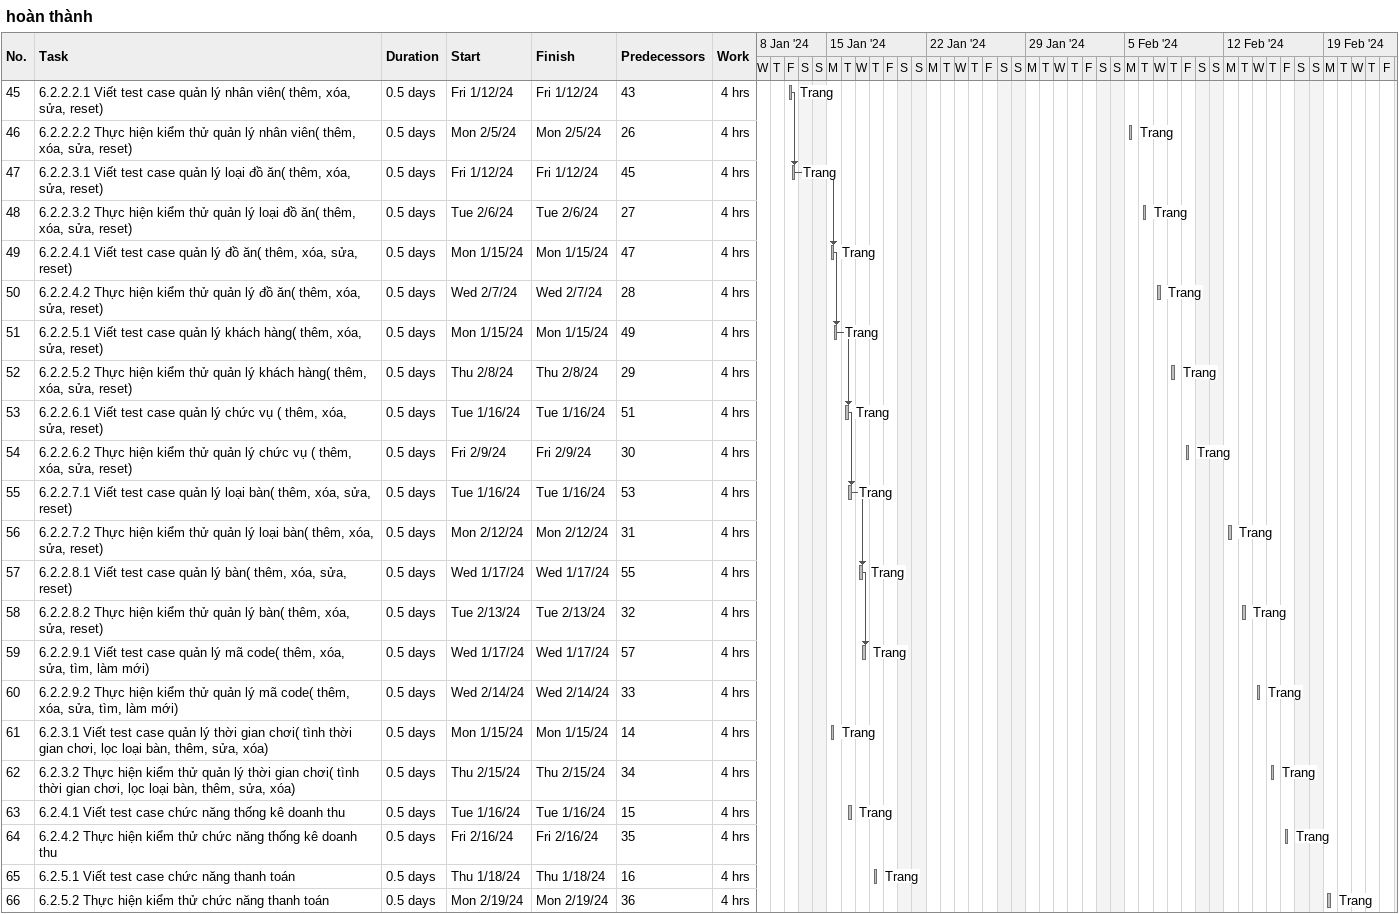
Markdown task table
hoàn thành

| ID | Task | Duration | Start | Finish | Predecessors | Resources | Work (h) |
|---|---|---|---|---|---|---|---|
| 45 | 6.2.2.2.1 Viết test case quản lý nhân viên( thêm, xóa, sửa, reset) | 0.5d | 2024-01-12 | 2024-01-12 | 43 | Trang | 4 |
| 46 | 6.2.2.2.2 Thực hiện kiểm thử quản lý nhân viên( thêm, xóa, sửa, reset) | 0.5d | 2024-02-05 | 2024-02-05 | 26 | Trang | 4 |
| 47 | 6.2.2.3.1 Viết test case quản lý loại đồ ăn( thêm, xóa, sửa, reset) | 0.5d | 2024-01-12 | 2024-01-12 | 45 | Trang | 4 |
| 48 | 6.2.2.3.2 Thực hiện kiểm thử quản lý loại đồ ăn( thêm, xóa, sửa, reset) | 0.5d | 2024-02-06 | 2024-02-06 | 27 | Trang | 4 |
| 49 | 6.2.2.4.1 Viết test case quản lý đồ ăn( thêm, xóa, sửa, reset) | 0.5d | 2024-01-15 | 2024-01-15 | 47 | Trang | 4 |
| 50 | 6.2.2.4.2 Thực hiện kiểm thử quản lý đồ ăn( thêm, xóa, sửa, reset) | 0.5d | 2024-02-07 | 2024-02-07 | 28 | Trang | 4 |
| 51 | 6.2.2.5.1 Viết test case quản lý khách hàng( thêm, xóa, sửa, reset) | 0.5d | 2024-01-15 | 2024-01-15 | 49 | Trang | 4 |
| 52 | 6.2.2.5.2 Thực hiện kiểm thử quản lý khách hàng( thêm, xóa, sửa, reset) | 0.5d | 2024-02-08 | 2024-02-08 | 29 | Trang | 4 |
| 53 | 6.2.2.6.1 Viết test case quản lý chức vụ ( thêm, xóa, sửa, reset) | 0.5d | 2024-01-16 | 2024-01-16 | 51 | Trang | 4 |
| 54 | 6.2.2.6.2 Thực hiện kiểm thử quản lý chức vụ ( thêm, xóa, sửa, reset) | 0.5d | 2024-02-09 | 2024-02-09 | 30 | Trang | 4 |
| 55 | 6.2.2.7.1 Viết test case quản lý loại bàn( thêm, xóa, sửa, reset) | 0.5d | 2024-01-16 | 2024-01-16 | 53 | Trang | 4 |
| 56 | 6.2.2.7.2 Thực hiện kiểm thử quản lý loại bàn( thêm, xóa, sửa, reset) | 0.5d | 2024-02-12 | 2024-02-12 | 31 | Trang | 4 |
| 57 | 6.2.2.8.1 Viết test case quản lý bàn( thêm, xóa, sửa, reset) | 0.5d | 2024-01-17 | 2024-01-17 | 55 | Trang | 4 |
| 58 | 6.2.2.8.2 Thực hiện kiểm thử quản lý bàn( thêm, xóa, sửa, reset) | 0.5d | 2024-02-13 | 2024-02-13 | 32 | Trang | 4 |
| 59 | 6.2.2.9.1 Viết test case quản lý mã code( thêm, xóa, sửa, tìm, làm mới) | 0.5d | 2024-01-17 | 2024-01-17 | 57 | Trang | 4 |
| 60 | 6.2.2.9.2 Thực hiện kiểm thử quản lý mã code( thêm, xóa, sửa, tìm, làm mới) | 0.5d | 2024-02-14 | 2024-02-14 | 33 | Trang | 4 |
| 61 | 6.2.3.1 Viết test case quản lý thời gian chơi( tình thời gian chơi, lọc loại bàn, thêm, sửa, xóa) | 0.5d | 2024-01-15 | 2024-01-15 | 14 | Trang | 4 |
| 62 | 6.2.3.2 Thực hiện kiểm thử quản lý thời gian chơi( tình thời gian chơi, lọc loại bàn, thêm, sửa, xóa) | 0.5d | 2024-02-15 | 2024-02-15 | 34 | Trang | 4 |
| 63 | 6.2.4.1 Viết test case chức năng thống kê doanh thu | 0.5d | 2024-01-16 | 2024-01-16 | 15 | Trang | 4 |
| 64 | 6.2.4.2 Thực hiện kiểm thử chức năng thống kê doanh thu | 0.5d | 2024-02-16 | 2024-02-16 | 35 | Trang | 4 |
| 65 | 6.2.5.1 Viết test case chức năng thanh toán | 0.5d | 2024-01-18 | 2024-01-18 | 16 | Trang | 4 |
| 66 | 6.2.5.2 Thực hiện kiểm thử chức năng thanh toán | 0.5d | 2024-02-19 | 2024-02-19 | 36 | Trang | 4 |
